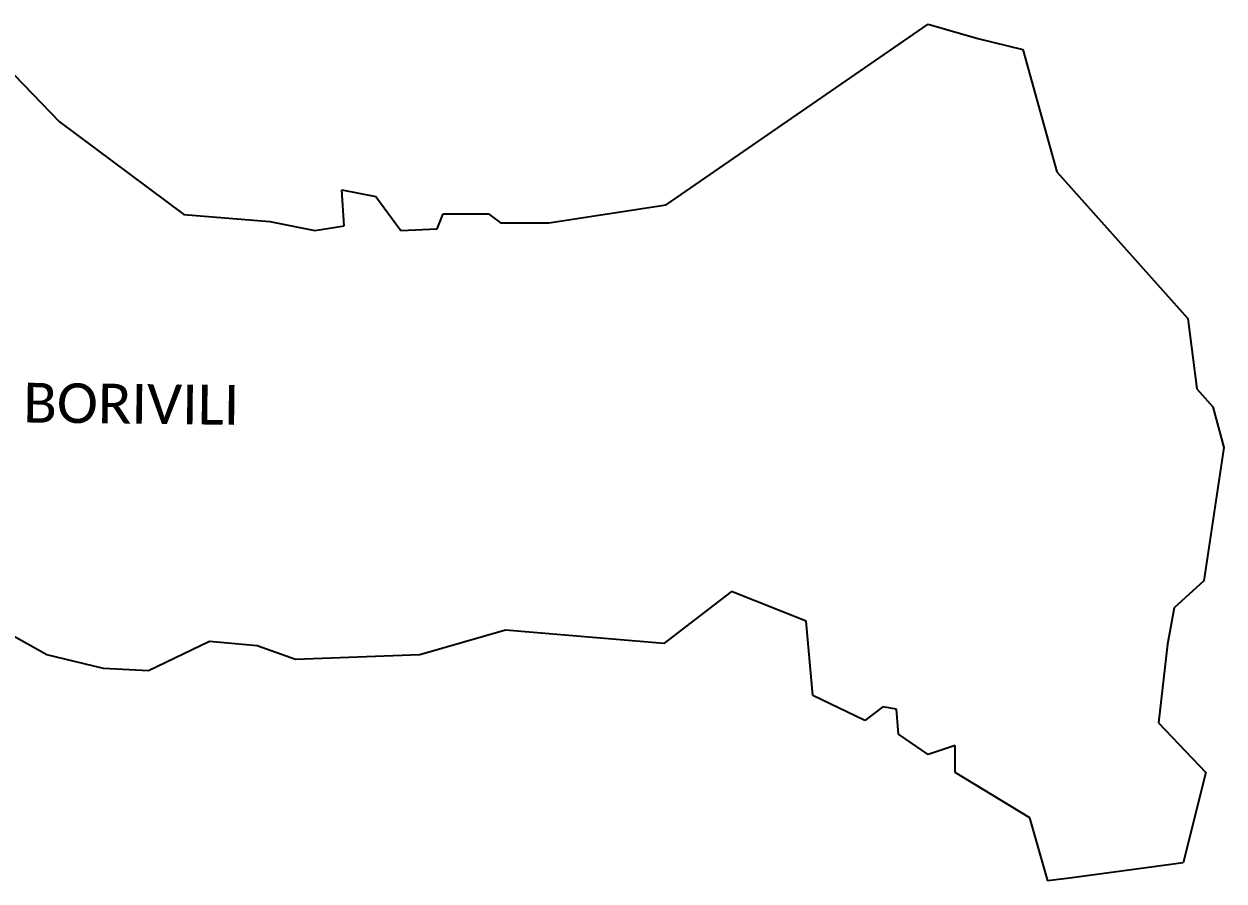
# Model space of a CAD drawing. Header units: metres. Extents: x 266208 to 280437, y 2124392 to 2131586.
# Drawn here: x 272950 to 280437, y 2124392 to 2129737 of the extents above; entities that cross this region are included whole.
import ezdxf

# ---------------------------------------------------------------- set-up
doc = ezdxf.new("R2010")
doc.units = ezdxf.units.M
doc.layers.add('village', color=3, linetype='Continuous')
doc.layers.add('VILLAGE NAME', color=250, linetype='Continuous')

msp = doc.modelspace()

# ---------------------------------------------------------------- linework, layer by layer
at = {"layer": 'village', "color": 3, "true_color": 0x00ff00}
for p, q in [((276956.8, 2128608.8), (278592, 2129736.5)), ((278592, 2129736.5), (278900.7, 2129647.2)), ((278900.7, 2129647.2), (279182.6, 2129576.8)), ((272734.8, 2129576.8), (273171.8, 2129125.7)), ((279182.6, 2129576.8), (279394.1, 2128815.5)), ((273171.8, 2129125.7), (273947.1, 2128547.7)), ((279394.1, 2128815.5), (280211.7, 2127899.3)), ((274948, 2128477.2), (274933.9, 2128702.8)), ((274933.9, 2128702.8), (275145.4, 2128660.5)), ((275145.4, 2128660.5), (275300.4, 2128449)), ((276223.7, 2128496), (276956.8, 2128608.8)), ((273947.1, 2128547.7), (274482.8, 2128505.4)), ((274482.8, 2128505.4), (274764.7, 2128449)), ((275528.3, 2128458.4), (275565.9, 2128552.4)), ((275565.9, 2128552.4), (275847.8, 2128552.4)), ((275847.8, 2128552.4), (275923, 2128496)), ((275923, 2128496), (276223.7, 2128496)), ((274764.7, 2128449), (274948, 2128477.2)), ((275300.4, 2128449), (275528.3, 2128458.4)), ((280211.7, 2127899.3), (280268.1, 2127462.3)), ((280268.1, 2127462.3), (280366.8, 2127349.5)), ((280366.8, 2127349.5), (280437.2, 2127095.7)), ((280437.2, 2127095.7), (280310.4, 2126264)), ((280310.4, 2126264), (280127.1, 2126094.9)), ((277364.2, 2126196.4), (276941.3, 2125872.2)), ((277829.4, 2126013.1), (277364.2, 2126196.4)), ((280127.1, 2126094.9), (280084.8, 2125869.3)), ((273092.9, 2125801.7), (272712.3, 2126013.1)), ((277871.7, 2125547.9), (277829.4, 2126013.1)), ((275954.5, 2125956.7), (275418.8, 2125801.7)), ((276941.3, 2125872.2), (275954.5, 2125956.7)), ((274107.8, 2125886.2), (273727.2, 2125703)), ((274403.9, 2125858.1), (274107.8, 2125886.2)), ((274643.5, 2125773.5), (274403.9, 2125858.1)), ((280084.8, 2125869.3), (280028.4, 2125378.8)), ((273445.3, 2125717.1), (273092.9, 2125801.7)), ((275418.8, 2125801.7), (274643.5, 2125773.5)), ((273727.2, 2125703), (273445.3, 2125717.1)), ((278195.9, 2125392.9), (277871.7, 2125547.9)), ((278308.6, 2125477.4), (278195.9, 2125392.9)), ((278393.2, 2125463.3), (278308.6, 2125477.4)), ((278407.3, 2125308.3), (278393.2, 2125463.3)), ((280028.4, 2125378.8), (280324.5, 2125068.6)), ((278590.6, 2125181.4), (278407.3, 2125308.3)), ((278759.7, 2125237.8), (278590.6, 2125181.4)), ((278759.7, 2125068.6), (278759.7, 2125237.8)), ((279224.9, 2124786.7), (278759.7, 2125068.6)), ((280324.5, 2125068.6), (280183.5, 2124504.8)), ((279337.7, 2124392), (279224.9, 2124786.7)), ((280183.5, 2124504.8), (279490.9, 2124412.4)), ((279490.9, 2124412.4), (279337.7, 2124392))]:
    msp.add_line(p, q, dxfattribs=at)

# ---------------------------------------------------------------- texts
at = {"layer": 'VILLAGE NAME', "insert": (272947, 2127499.5), "char_height": 247.631, "attachment_point": 1, "rotation": 359.34145}
msp.add_mtext_dynamic_manual_height_columns('{\\fCalibri|b0|i0|c0|p34;BORIVILI}', width=3307.61, gutter_width=1238.2, heights=[553.6], dxfattribs=at)

doc.saveas('drawing.dxf')
